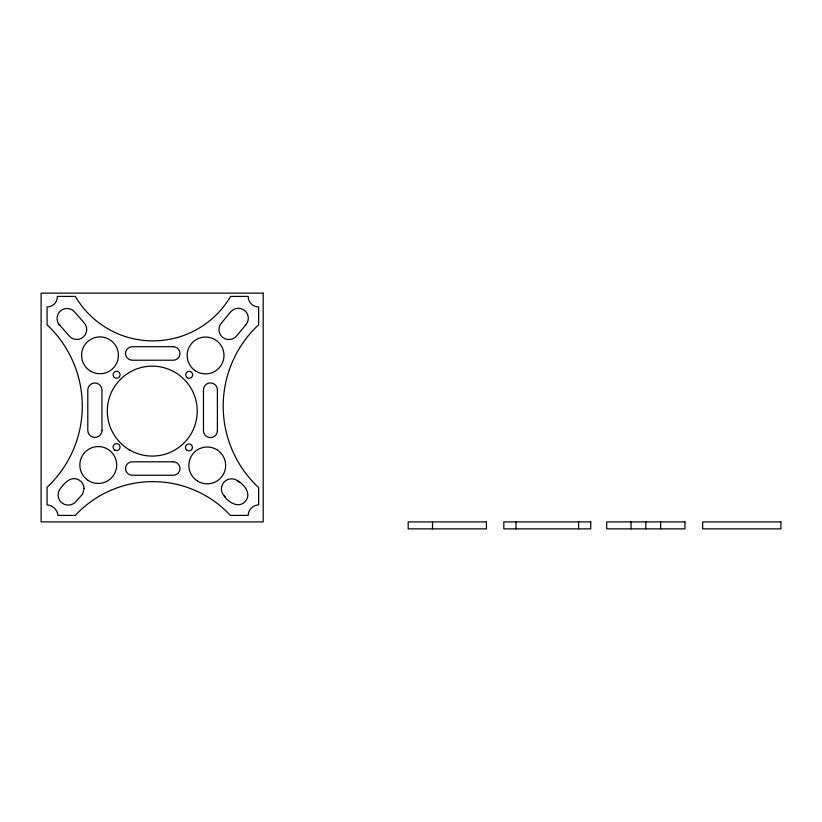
<?xml version="1.0" encoding="UTF-8"?>
<svg xmlns="http://www.w3.org/2000/svg" width="822" height="822" viewBox="0 0 822 822"><rect width="100%" height="100%" fill="white"/><g stroke="black" fill="none" stroke-linecap="round" stroke-linejoin="round"><path stroke-width="1.23" d="M225.259 496.899L224.005 495.728A10.152 10.152 0 0 1 237.692 480.86L239.099 482.144M237.692 480.86C244.545 484.456 251.902 494.454 245.182 501.533C238.699 508.797 228.105 502.324 224.005 495.728M59.893 325.358L59.122 324.485A9.967 9.967 0 0 1 60.571 310.829A9.967 9.967 0 0 1 74.288 311.6L84.029 322.676A9.967 9.967 0 0 1 83.587 336.763A9.967 9.967 0 0 1 69.51 336.321L59.122 324.485M660.611 521.908L660.611 528.865M645.825 521.908L645.825 528.865M631.049 521.908L631.049 528.865M578.585 521.908L578.585 528.865M515.99 521.908L515.99 528.865M432.526 521.908L432.526 528.865M84.091 488.381L82.621 494.094L75.028 502.509A10.152 10.152 0 0 1 60.16 488.823C63.982 483.737 70.076 476.339 77.443 479.267C81.224 480.623 83.967 484.374 84.091 488.381M246.22 324.361L236.777 335.715A9.967 9.967 0 0 1 222.803 337.452A9.967 9.967 0 0 1 221.056 323.467L231.136 311.384A9.967 9.967 0 0 1 244.864 310.695A9.967 9.967 0 0 1 246.22 324.361M263.184 293.135L41.1 293.135L41.1 521.908L263.184 521.908L263.184 293.135M75.316 296.413L57.396 296.413A10.316 10.316 0 0 1 47.08 306.935L47.08 324.854A111.289 111.289 0 0 1 47.08 487.271L47.08 504.852A11.816 11.816 0 0 1 57.972 515.394L75.305 515.394A105.935 105.935 0 0 1 230.396 515.394L248.131 515.394A10.933 10.933 0 0 1 258.632 504.852L258.632 487.61A111.268 111.268 0 0 1 258.632 324.762L258.632 306.935A10.409 10.409 0 0 1 248.162 296.413L230.602 296.413A90.03 90.03 0 0 1 75.316 296.413M173.226 346.72L132.26 346.72A6.751 6.751 0 0 0 125.519 353.47A6.751 6.751 0 0 0 132.26 360.211L173.226 360.211A6.751 6.751 0 0 0 179.977 353.47A6.751 6.751 0 0 0 173.226 346.72M173.257 461.81L132.239 461.81A6.71 6.71 0 0 0 125.53 468.519A6.71 6.71 0 0 0 132.239 475.239L173.257 475.239A6.71 6.71 0 0 0 179.977 468.519A6.71 6.71 0 0 0 173.257 461.81M486.429 521.908L408.185 521.908L408.185 528.865L486.429 528.865L486.429 521.908M590.751 521.908L503.814 521.908L503.814 528.865L590.751 528.865L590.751 521.908M684.952 521.908L606.708 521.908L606.708 528.865L684.952 528.865L684.952 521.908M780.9 521.908L702.656 521.908L702.656 528.865L780.9 528.865L780.9 521.908M217.398 430.646L217.398 389.875A6.977 6.977 0 0 0 210.432 382.898A6.977 6.977 0 0 0 203.455 389.875L203.455 430.646A6.977 6.977 0 0 0 210.432 437.623A6.977 6.977 0 0 0 217.398 430.646M101.959 430.358L101.959 390.07A7.079 7.079 0 0 0 94.879 383.001A7.079 7.079 0 0 0 87.8 390.07L87.8 430.358A7.079 7.079 0 0 0 94.879 437.438A7.079 7.079 0 0 0 101.959 430.358M89.855 370.691A18.413 18.413 0 0 0 118.378 356.419A18.413 18.413 0 0 0 91.756 338.859A18.413 18.413 0 0 0 89.855 370.691M195.43 370.825A18.413 18.413 0 0 0 223.954 356.563A18.413 18.413 0 0 0 197.331 338.993A18.413 18.413 0 0 0 195.43 370.825M88.118 480.377A18.413 18.413 0 0 0 116.642 466.105A18.413 18.413 0 0 0 90.019 448.535A18.413 18.413 0 0 0 88.118 480.377M197.095 480.778A18.413 18.413 0 0 0 225.618 466.506A18.413 18.413 0 0 0 198.996 448.946A18.413 18.413 0 0 0 197.095 480.778M186.717 377.277A3.473 3.473 0 0 0 192.533 375.726A3.473 3.473 0 0 0 188.269 371.462A3.473 3.473 0 0 0 186.717 377.277M114.145 377.185A3.473 3.473 0 0 0 119.971 375.623A3.473 3.473 0 0 0 115.707 371.359A3.473 3.473 0 0 0 114.145 377.185M114.813 450.086A3.473 3.473 0 0 0 120.033 447.076A3.473 3.473 0 0 0 114.813 444.065A3.473 3.473 0 0 0 114.813 450.086M187.221 450.425A3.473 3.473 0 0 0 192.43 447.415A3.473 3.473 0 0 0 187.221 444.404A3.473 3.473 0 0 0 187.221 450.425M129.794 450.055A44.963 44.963 0 0 0 197.239 411.113A44.963 44.963 0 0 0 129.794 372.181A44.963 44.963 0 0 0 129.794 450.055"/></g></svg>
